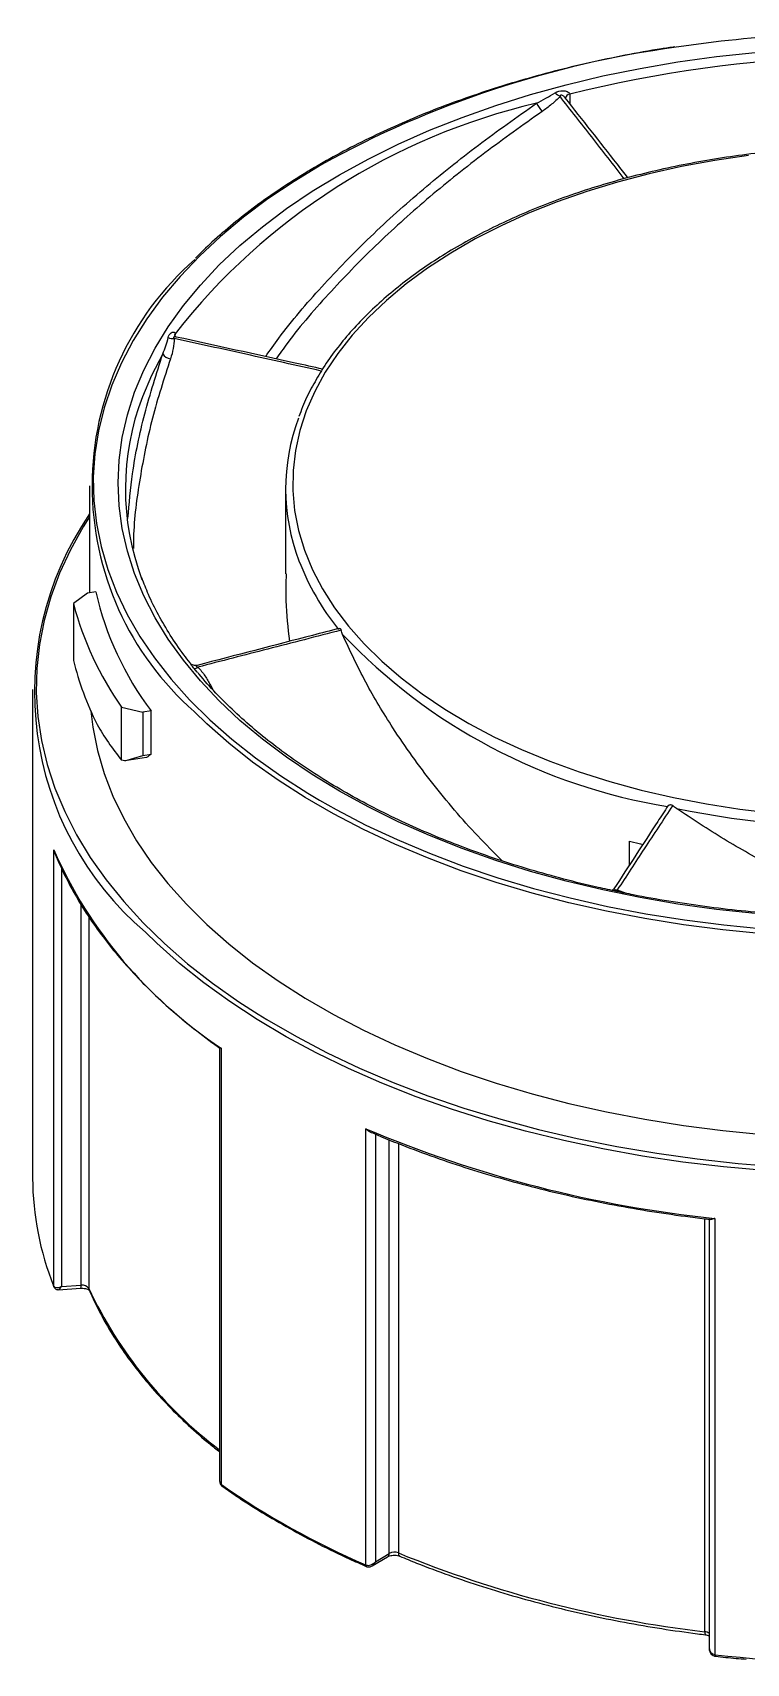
# Model space of a CAD drawing. Header units: millimetres. Extents: x 2517 to 6633, y 792 to 3241.
# Drawn here: x 3299.83 to 3315.86, y 929.69 to 966.32 of the extents above; entities that cross this region are included whole.
import ezdxf

# ---------------------------------------------------------------- set-up
doc = ezdxf.new("R2010")
doc.units = ezdxf.units.MM
doc.layers.add('实线', color=7, linetype='Continuous', lineweight=25)

msp = doc.modelspace()

# ---------------------------------------------------------------- linework, layer by layer
at = {"layer": '实线'}
for p, q in [((3311.8933, 964.9304), (3311.8933, 964.7223)), ((3303.034, 959.5506), (3303.034, 959.5191)), ((3301.1128, 956.1354), (3301.1128, 953.7368)), ((3305.5128, 956.0701), (3305.5128, 954.1613)), ((3301.2502, 953.7581), (3301.0641, 953.7293)), ((3301.0641, 953.7293), (3300.7479, 953.4922)), ((3300.7479, 953.4922), (3300.7479, 952.2139)), ((3303.5299, 951.9529), (3303.4628, 952.0322)), ((3299.8328, 951.5628), (3299.8328, 940.5885)), ((3303.8284, 951.6562), (3303.8891, 951.5493)), ((3301.8273, 951.1668), (3302.3064, 951.0527)), ((3301.8273, 949.9734), (3301.8273, 951.1668)), ((3302.4925, 951.0815), (3302.3064, 951.0527)), ((3302.3064, 951.0527), (3302.3064, 950.0779)), ((3302.4925, 950.1066), (3302.4925, 951.0815)), ((3302.3064, 950.0779), (3302.4925, 950.1066)), ((3301.9062, 949.9584), (3301.8273, 949.9734)), ((3301.9062, 949.9584), (3302.3064, 950.0779)), ((3302.3914, 950.0334), (3301.9062, 949.9584)), ((3300.3073, 938.1608), (3300.3073, 947.9588)), ((3313.2389, 947.6271), (3313.2389, 948.1561)), ((3300.48, 947.5559), (3300.48, 938.1544)), ((3312.9619, 947.0614), (3313.1581, 946.9845)), ((3300.9228, 938.1812), (3300.9228, 946.7227)), ((3301.0948, 946.4619), (3301.0948, 938.1118)), ((3304.0309, 943.514), (3304.0309, 933.7888)), ((3304.0668, 943.509), (3304.0668, 933.711)), ((3307.317, 931.8991), (3307.317, 941.6971)), ((3307.5287, 941.5773), (3307.5287, 931.9734)), ((3307.838, 932.1583), (3307.838, 941.4502)), ((3308.047, 941.3672), (3308.047, 932.1689)), ((3314.927, 930.4006), (3314.927, 939.6757)), ((3315.0218, 939.6649), (3315.0218, 930.0364)), ((3315.1516, 939.6834), (3315.1516, 929.8854)), ((3300.4081, 938.0826), (3300.9158, 938.1134)), ((3300.48, 938.1544), (3300.9228, 938.1812)), ((3304.077, 933.6804), (3304.0924, 933.6675)), ((3307.5287, 931.9734), (3307.838, 932.1583)), ((3307.4567, 931.877), (3307.805, 932.0851)), ((3315.1505, 929.8536), (3315.1723, 929.8492))]:
    msp.add_line(p, q, dxfattribs=at)
at = {"layer": '实线', "flags": 128}
for points in [[(3306.7203, 963.1239), (3307.3644, 963.4767), (3308.0396, 963.8096), (3308.744, 964.1216), (3309.4758, 964.412), (3310.2328, 964.6798), (3311.0132, 964.9244), (3311.8146, 965.1451), (3312.6349, 965.3412), (3313.4719, 965.5123), (3314.3233, 965.6579), (3315.1866, 965.7776), (3316.0597, 965.871)], [(3306.3243, 963.3524), (3305.703, 962.9748), (3305.1162, 962.5792), (3304.5654, 962.1667), (3304.0522, 961.7383), (3303.5778, 961.2953), (3303.1436, 960.8388), (3302.7506, 960.3699), (3302.4, 959.89), (3302.0926, 959.4004), (3301.8294, 958.9022), (3301.6108, 958.3969), (3301.4377, 957.8857), (3301.3103, 957.3701), (3301.2291, 956.8514), (3301.1943, 956.3309), (3301.2059, 955.8101), (3301.2639, 955.2904), (3301.3683, 954.773), (3301.5186, 954.2595), (3301.7145, 953.7511), (3301.9554, 953.2492), (3302.2409, 952.7551), (3302.57, 952.2701), (3302.9419, 951.7956), (3303.3556, 951.3328), (3303.81, 950.8829), (3304.304, 950.447), (3304.8362, 950.0264), (3305.4052, 949.6222), (3306.0094, 949.2355), (3306.2744, 949.0779)], [(3315.9063, 963.5521), (3315.1498, 963.4421), (3314.406, 963.3061), (3313.6776, 963.1447), (3312.9673, 962.9584), (3312.2775, 962.748), (3311.6107, 962.5141), (3310.9694, 962.2576), (3310.3558, 961.9794), (3309.7721, 961.6806), (3309.2204, 961.3621), (3308.7027, 961.0251), (3308.2209, 960.6709), (3307.7766, 960.3007), (3307.3714, 959.9158), (3307.0068, 959.5176), (3306.6842, 959.1075), (3306.4046, 958.687), (3306.1691, 958.2576), (3305.9784, 957.8209), (3305.8334, 957.3783), (3305.7344, 956.9316), (3305.6819, 956.4822), (3305.6761, 956.0318), (3305.7169, 955.582), (3305.8043, 955.1345), (3305.9379, 954.6907), (3306.1172, 954.2524), (3306.3415, 953.821), (3306.6102, 953.3982), (3306.9222, 952.9853), (3307.2764, 952.584), (3307.6715, 952.1957), (3308.1062, 951.8216), (3308.5788, 951.4633), (3309.0878, 951.1219), (3309.6311, 950.7987), (3310.207, 950.4948), (3310.8133, 950.2114), (3311.4479, 949.9494), (3312.1085, 949.7098), (3312.7928, 949.4934), (3313.4982, 949.301), (3314.2223, 949.1333), (3314.9625, 948.9909), (3315.7161, 948.8744), (3316.4805, 948.784)], [(3316.0597, 946.5305), (3315.1866, 946.6239), (3314.3233, 946.7435), (3313.4719, 946.8891), (3312.6349, 947.0602), (3311.8146, 947.2564), (3311.0132, 947.477), (3310.2328, 947.7216), (3309.4758, 947.9895), (3308.744, 948.2798), (3308.0396, 948.5918), (3307.3644, 948.9247), (3306.7203, 949.2776), (3306.1091, 949.6494), (3305.5324, 950.0392), (3304.9919, 950.4458), (3304.489, 950.8683), (3304.025, 951.3053), (3303.6014, 951.7558), (3303.2191, 952.2184), (3302.8793, 952.692), (3302.5829, 953.1752), (3302.3307, 953.6667), (3302.1234, 954.1651), (3301.9616, 954.6691), (3301.8457, 955.1773), (3301.7761, 955.6883), (3301.7528, 956.2007), (3301.7761, 956.7131), (3301.8457, 957.2241), (3301.9616, 957.7323), (3302.1234, 958.2363), (3302.3307, 958.7348), (3302.5829, 959.2262), (3302.8793, 959.7094), (3303.2191, 960.183), (3303.6014, 960.6456), (3304.025, 961.0961), (3304.489, 961.5332), (3304.9919, 961.9556), (3305.5324, 962.3623), (3306.1091, 962.752), (3306.7203, 963.1239)], [(3303.0234, 959.5184), (3303.0257, 959.5357), (3303.034, 959.5537)], [(3303.034, 959.5506), (3303.0257, 959.533), (3303.0234, 959.519)], [(3302.7554, 959.1029), (3302.5014, 958.6147), (3302.2978, 958.1345)], [(3301.1128, 955.4434), (3300.9678, 955.2126), (3300.6804, 954.6975), (3300.4378, 954.1748), (3300.2406, 953.6458), (3300.0893, 953.1117), (3299.9844, 952.574), (3299.926, 952.0339), (3299.9143, 951.4928), (3299.9493, 950.952), (3300.031, 950.4129), (3300.1592, 949.8769), (3300.3335, 949.3452), (3300.5534, 948.8191), (3300.8185, 948.3001), (3301.1281, 947.7893), (3301.4815, 947.2881), (3301.8776, 946.7976), (3302.3156, 946.3192), (3302.7944, 945.8539), (3303.3128, 945.4031), (3303.8694, 944.9676), (3304.463, 944.5488), (3304.896, 944.2683)], [(3303.8284, 951.6562), (3303.801, 951.6497), (3303.7973, 951.6491)], [(3301.1387, 951.0773), (3301.1843, 950.7136), (3301.2891, 950.1939), (3301.44, 949.678), (3301.6368, 949.1673), (3301.8789, 948.6631), (3302.1656, 948.1667), (3302.4962, 947.6796), (3302.8699, 947.2029), (3303.2855, 946.7379), (3303.742, 946.2859), (3304.2382, 945.8481), (3304.7728, 945.4256), (3305.3444, 945.0196), (3305.9514, 944.6311), (3306.5923, 944.2611), (3307.2653, 943.9107), (3307.9687, 943.5807), (3308.7005, 943.2721), (3309.459, 942.9856), (3310.2419, 942.7221), (3311.0473, 942.4821), (3311.8731, 942.2665), (3312.7169, 942.0756), (3313.5767, 941.9101), (3314.4501, 941.7703), (3315.3348, 941.6567), (3316.2285, 941.5696)], [(3316.2285, 946.0769), (3315.3348, 946.164), (3314.4501, 946.2776), (3313.5767, 946.4174), (3312.7169, 946.5829), (3311.8731, 946.7738), (3311.0473, 946.9894), (3310.2419, 947.2294), (3309.459, 947.4929), (3308.7005, 947.7794), (3307.9687, 948.088), (3307.2653, 948.418), (3306.5923, 948.7684), (3305.9514, 949.1384), (3305.3444, 949.5269), (3304.7728, 949.9329), (3304.2382, 950.3554), (3303.742, 950.7932), (3303.4584, 951.0676)], [(3306.2744, 949.0779), (3306.6474, 948.8672), (3307.3174, 948.5184), (3308.0175, 948.1899), (3308.7461, 947.8827), (3309.501, 947.5975), (3310.2804, 947.3352), (3311.0822, 947.0963), (3311.9042, 946.8816), (3312.7442, 946.6916), (3313.6001, 946.5269), (3314.4695, 946.3878), (3315.3502, 946.2747), (3316.2398, 946.1879)], [(3313.2389, 948.1561), (3313.484, 948.0934), (3313.534, 948.081)], [(3316.2678, 940.7554), (3315.345, 940.8384), (3314.4304, 940.9477), (3313.5263, 941.0829), (3312.6348, 941.2438), (3311.7583, 941.4299), (3310.8988, 941.6409), (3310.0584, 941.8761), (3309.2391, 942.135), (3308.4431, 942.417), (3307.6722, 942.7214), (3306.9283, 943.0474), (3306.2133, 943.3943), (3305.5288, 943.7611), (3304.8766, 944.1471), (3304.2583, 944.5512), (3303.6753, 944.9724), (3303.1291, 945.4098), (3302.6211, 945.8622), (3302.3663, 946.1091)], [(3304.896, 944.2683), (3305.0919, 944.1476), (3305.7548, 943.7649), (3306.4498, 943.4018), (3307.1754, 943.0592), (3307.9296, 942.7378), (3308.7106, 942.4386), (3309.5165, 942.1622), (3310.3453, 941.9093), (3311.1949, 941.6806), (3312.0631, 941.4767), (3312.9479, 941.2979), (3313.847, 941.1449), (3314.7583, 941.0179), (3315.6793, 940.9173), (3316.6079, 940.8433)], [(3300.3088, 938.1466), (3300.3067, 938.1532), (3300.3052, 938.1658)], [(3300.3073, 938.1608), (3300.3092, 938.1474), (3300.3133, 938.1362)], [(3301.1032, 938.0706), (3301.0978, 938.0867), (3301.0948, 938.1118)], [(3315.1612, 929.8839), (3315.1614, 929.872), (3315.1623, 929.8623), (3315.1637, 929.8552), (3315.1656, 929.8509), (3315.1674, 929.8497)]]:
    msp.add_lwpolyline(points, dxfattribs=at)
at = {"layer": '实线'}
for centre, radius, start, end in [((3318.7043, 936.4569), 29.8584, 88.11963, 98.51201), ((3317.3476, 943.3839), 22.8091, 97.71695, 118.90001), ((3318.7261, 937.5299), 28.2427, 79.30682, 104.0006), ((3311.8432, 965.2386), 0.3919, 224.96101, 244.65108), ((3311.905, 964.8252), 0.1089, 96.15509, 168.39151), ((3311.9026, 964.8246), 0.1062, 95.00057, 169.07478), ((3314.4295, 950.6369), 14.4695, 103.12388, 141.95748), ((3312.2518, 965.3663), 1.2781, 209.93572, 220.09495), ((3307.9193, 956.1364), 6.7521, 131.16375, 228.65028), ((3302.9773, 959.6991), 0.2545, 246.4929, 277.27558), ((3302.9485, 959.2095), 0.2206, 208.87666, 264.62367), ((3307.6847, 956.0703), 5.7689, 159.03341, 200.69643), ((3310.0311, 956.0698), 4.5169, 159.44375, 200.94223), ((3306.9603, 951.5046), 7.0863, 145.60599, 229.58791), ((3311.19, 956.5198), 5.7601, 201.00198, 218.81813), ((3308.198, 955.3563), 7.1292, 192.95464, 216.84227), ((3307.8451, 955.3732), 7.3422, 194.84357, 214.95332), ((3316.1783, 961.6973), 12.9346, 223.47014, 260.71716), ((3303.4627, 952.1475), 0.1153, 270.01368, 313.71243), ((3318.7022, 970.6137), 22.1669, 258.51915, 284.32937), ((3309.7778, 952.1471), 10.3553, 203.85719, 236.52968), ((3313.0584, 947.054), 0.0968, 175.62883, 196.62157), ((3317.9394, 966.7776), 27.2372, 247.04572, 264.1254), ((3306.3966, 940.6107), 6.5638, 180.19462, 201.86929), ((3300.7666, 938.1631), 0.1572, 341.55184, 6.60949), ((3300.9526, 938.0074), 0.1764, 36.28557, 99.71911), ((3309.8929, 942.2303), 9.7144, 205.08474, 232.8839), ((3304.1009, 933.7044), 0.0348, 169.04472, 225.4636), ((3304.1151, 933.7031), 0.0422, 175.80373, 231.42104), ((3314.5242, 948.6487), 18.2348, 235.02992, 246.69246), ((3307.7572, 932.1507), 0.0812, 306.08635, 5.36559), ((3307.9539, 931.9378), 0.2491, 68.05509, 117.74669), ((3308.1192, 932.1573), 0.0731, 170.84463, 236.76039), ((3317.9456, 956.413), 26.187, 247.79038, 263.38072), ((3307.3457, 931.8964), 0.0369, 171.23306, 236.75585), ((3307.3588, 931.8976), 0.0418, 177.93123, 245.28045), ((3315.0171, 930.3831), 0.0917, 169.02271, 213.78641), ((3314.9102, 930.2093), 0.192, 54.45334, 84.97745), ((3315.2132, 929.8663), 0.0644, 162.77542, 192.41705), ((3318.7112, 962.1447), 32.4556, 263.72039, 271.6563)]:
    msp.add_arc(centre, radius, start, end, dxfattribs=at)
for centre, major_axis, ratio, start_param, end_param in [((3318.7128, 953.7169), (18.1599, -0.103), 0.5910425, 3.291666, 3.4287711), ((3318.7128, 953.6826), (18.1585, 0.4526), 0.5080497, 3.4127571, 3.5058058), ((3318.7128, 952.0903), (17.5825, 3.8816), 0.2020054, 2.6984372, 2.7135068), ((3300.4633, 938.2462), (0.1535, 0.0903), 0.5003717, 3.0798208, 4.5306716), ((3300.4633, 938.2462), (0.0632, 0.1625), 0.3151061, 3.2856243, 4.2384258), ((3304.1909, 933.8341), (0.1407, 0.1063), 0.7172505, 2.6448942, 3.3278001), ((3307.4136, 932.0376), (0.1407, 0.1063), 0.7172505, 3.5676911, 5.0185419), ((3307.4136, 932.0376), (0.0204, 0.1754), 0.7194871, 3.6500636, 4.4225022), ((3315.1818, 930.0409), (0.1381, 0.0836), 0.9678817, 2.5419033, 3.9927541)]:
    msp.add_ellipse(centre, major_axis=major_axis, ratio=ratio, start_param=start_param, end_param=end_param, dxfattribs=at)
for points, knots in [([(3314.2547, 965.9946), (3314.1552, 965.9803), (3313.7785, 965.9261), (3313.1358, 965.808), (3312.3292, 965.6408), (3311.5384, 965.4495), (3310.7644, 965.2366), (3310.0092, 965.002), (3309.2746, 964.7464), (3308.5623, 964.4704), (3307.8739, 964.1746), (3307.2115, 963.8595), (3306.6847, 963.5843), (3306.3826, 963.4124), (3306.2843, 963.3564)], [0, 0, 0, 0, 0.0331316, 0.1253457, 0.2175633, 0.3097849, 0.4020111, 0.4942424, 0.5864792, 0.6787218, 0.7709703, 0.8632248, 0.955485, 1, 1, 1, 1]), ([(3311.6754, 964.8845), (3311.6181, 964.8205), (3311.5542, 964.7614), (3311.4193, 964.6483), (3311.348, 964.5943), (3311.274, 964.5431)], [0, 0, 0, 0, 0.5, 0.5, 1, 1, 1, 1]), ([(3311.5659, 964.9617), (3311.6179, 964.9955), (3311.6803, 965.0123), (3311.7745, 965.0082), (3311.8061, 965.0025), (3311.8488, 964.9855), (3311.8624, 964.9782), (3311.8843, 964.9594), (3311.8928, 964.9471), (3311.8933, 964.9335)], [0, 0, 0, 0, 0.5, 0.5, 0.75, 0.75, 0.875, 0.875, 1, 1, 1, 1]), ([(3311.7928, 964.8498), (3311.7914, 964.8518), (3311.7785, 964.8703), (3311.7524, 964.8909), (3311.7224, 964.9077), (3311.7053, 964.9108), (3311.6966, 964.91), (3311.6889, 964.9067), (3311.6805, 964.8986), (3311.6775, 964.8902), (3311.6754, 964.8845)], [0, 0, 0, 0, 0.0456149, 0.420842, 0.6252827, 0.6893958, 0.7399206, 0.7905635, 0.858501, 1, 1, 1, 1]), ([(3313.1184, 963.0339), (3312.8748, 963.347), (3312.394, 963.9649), (3311.9127, 964.5807), (3311.6754, 964.8845)], [0, 0, 0, 0, 0.5068547, 1, 1, 1, 1]), ([(3313.2002, 963.0572), (3313.1194, 963.1603), (3312.6504, 963.7591), (3312.1813, 964.3559), (3311.7931, 964.8499)], [0, 0, 0, 0, 0.1721811, 1, 1, 1, 1]), ([(3305.0664, 959.0386), (3305.1626, 959.177), (3305.5398, 959.7191), (3306.3209, 960.621), (3307.4028, 961.7413), (3308.5856, 962.7996), (3309.832, 963.7994), (3310.7058, 964.4181), (3311.1441, 964.7285)], [0, 0, 0, 0, 0.0634068, 0.2485053, 0.4389518, 0.6293984, 0.8140552, 1, 1, 1, 1]), ([(3311.274, 964.5431), (3310.8413, 964.2367), (3309.9729, 963.6217), (3308.7458, 962.6379), (3307.5887, 961.6052), (3306.5203, 960.5058), (3305.7542, 959.6328), (3305.3836, 959.104), (3305.3017, 958.9871)], [0, 0, 0, 0, 0.1876277, 0.3765655, 0.5643105, 0.7520555, 0.9452084, 1, 1, 1, 1]), ([(3330.6505, 959.3523), (3330.5752, 959.4451), (3330.3937, 959.6685), (3330.063, 960.0095), (3329.6658, 960.3757), (3329.2326, 960.7278), (3328.7664, 961.0651), (3328.2682, 961.3863), (3327.7399, 961.6906), (3327.1831, 961.977), (3326.5997, 962.2445), (3325.9914, 962.4925), (3325.3602, 962.72), (3324.7082, 962.9266), (3324.0373, 963.1114), (3323.3497, 963.274), (3322.6475, 963.4139), (3321.933, 963.5306), (3321.2083, 963.6239), (3320.4759, 963.6933), (3319.7379, 963.7388), (3318.9967, 963.7602), (3318.2546, 963.7573), (3317.514, 963.7303), (3316.7771, 963.6792), (3316.0463, 963.6041), (3315.3239, 963.5053), (3314.6121, 963.3831), (3313.9132, 963.2379), (3313.2294, 963.07), (3312.5628, 962.88), (3311.9155, 962.6685), (3311.2895, 962.4361), (3310.6869, 962.1835), (3310.1094, 961.9115), (3309.559, 961.6207), (3309.0375, 961.3123), (3308.5464, 960.9869), (3308.0874, 960.6457), (3307.6619, 960.2897), (3307.2717, 959.9199), (3306.9167, 959.5378), (3306.6037, 959.1434), (3306.4055, 958.8709), (3306.323, 958.7278), (3306.3199, 958.7223)], [0, 0, 0, 0, 0.0169611, 0.0408739, 0.0648096, 0.0887615, 0.1127238, 0.1366919, 0.1606621, 0.1846314, 0.2085984, 0.232562, 0.2565218, 0.2804777, 0.3044299, 0.3283784, 0.3523237, 0.3762661, 0.4002063, 0.4241445, 0.4480814, 0.4720176, 0.4959534, 0.5198894, 0.543826, 0.5677638, 0.5917033, 0.615645, 0.6395894, 0.6635371, 0.6874885, 0.7114442, 0.7354043, 0.7593693, 0.7833391, 0.8073135, 0.8312922, 0.8552739, 0.879257, 0.9032381, 0.9272133, 0.9511775, 0.9751245, 0.9990469, 1, 1, 1, 1]), ([(3306.2843, 963.3564), (3306.1786, 963.2944), (3305.8722, 963.1148), (3305.3879, 962.8044), (3304.8425, 962.421), (3304.3315, 962.0219), (3303.8774, 961.6331), (3303.6112, 961.3714), (3303.4903, 961.2524)], [0, 0, 0, 0, 0.0982087, 0.284791, 0.4713934, 0.6579945, 0.8445869, 1, 1, 1, 1]), ([(3302.8758, 959.4658), (3302.8853, 959.5142), (3302.9089, 959.5516), (3302.9599, 959.5823), (3302.9789, 959.5887), (3303.0056, 959.5882), (3303.0142, 959.5863), (3303.0283, 959.5761), (3303.0338, 959.5671), (3303.034, 959.5537)], [0, 0, 0, 0, 0.5, 0.5, 0.75, 0.75, 0.875, 0.875, 1, 1, 1, 1]), ([(3303.0095, 959.4467), (3303.0125, 959.3697), (3303.0039, 959.2933), (3302.975, 959.141), (3302.9541, 959.065), (3302.9279, 958.9899)], [0, 0, 0, 0, 0.5, 0.5, 1, 1, 1, 1]), ([(3303.0579, 959.4767), (3303.0527, 959.4785), (3303.0377, 959.4834), (3303.0182, 959.4832), (3303.005, 959.4791), (3303.0003, 959.4751), (3302.9985, 959.4696), (3303.0006, 959.4599), (3303.0059, 959.452), (3303.0095, 959.4467)], [0, 0, 0, 0, 0.1598981, 0.4564531, 0.5494503, 0.6227385, 0.6962003, 0.7947536, 1, 1, 1, 1]), ([(3306.3158, 958.7152), (3305.7514, 958.8409), (3305.1869, 958.9661), (3304.6224, 959.091), (3304.0848, 959.2098), (3303.5472, 959.3284), (3303.0095, 959.4467)], [0, 0, 0, 0, 0.0022615971, 0.0022615971, 0.0022615971, 0.0044154381, 0.0044154381, 0.0044154381, 0.0044154381]), ([(3303.0586, 959.479), (3303.0555, 959.4795), (3303.0428, 959.4814), (3303.0238, 959.5082), (3303.0236, 959.517), (3303.0235, 959.5184)], [0, 0, 0, 0, 0.2074501, 0.8737852, 1, 1, 1, 1]), ([(3306.3441, 958.7582), (3306.1379, 958.8036), (3305.0426, 959.0448), (3303.9473, 959.284), (3303.0583, 959.4782)], [0, 0, 0, 0, 0.1882868, 1, 1, 1, 1]), ([(3301.9726, 955.4015), (3302.0018, 955.7372), (3302.0701, 956.5224), (3302.3287, 957.7574), (3302.6128, 958.6534), (3302.7554, 959.1029)], [0, 0, 0, 0, 0.2712294, 0.6343482, 1, 1, 1, 1]), ([(3302.9279, 958.9899), (3302.7841, 958.5457), (3302.4955, 957.6544), (3302.2326, 956.312), (3302.0982, 955.335), (3302.096, 954.8079), (3302.0957, 954.7286)], [0, 0, 0, 0, 0.3139971, 0.6301866, 0.94438, 1, 1, 1, 1]), ([(3306.3199, 958.7223), (3306.2413, 958.5909), (3306.0812, 958.3229), (3305.9152, 957.9778), (3305.839, 957.7634), (3305.8133, 957.6912)], [0, 0, 0, 0, 0.3894074, 0.7943282, 1, 1, 1, 1]), ([(3305.6067, 952.6442), (3305.5716, 952.9467), (3305.5131, 953.452), (3305.5266, 953.9581), (3305.532, 954.1612)], [0, 0, 0, 0, 0.5985947, 1, 1, 1, 1]), ([(3303.3705, 952.1607), (3303.3224, 952.2208), (3303.1586, 952.4257), (3302.9189, 952.7849), (3302.6527, 953.2371), (3302.4391, 953.6652), (3302.3324, 953.9442), (3302.285, 954.0681)], [0, 0, 0, 0, 0.09830705, 0.33540911, 0.57272248, 0.81029764, 1, 1, 1, 1]), ([(3306.7204, 952.9329), (3306.5201, 952.8811), (3305.4564, 952.6061), (3304.3928, 952.3291), (3303.5295, 952.1042)], [0, 0, 0, 0, 0.1883191, 1, 1, 1, 1]), ([(3306.7594, 952.8925), (3306.21, 952.7519), (3305.6608, 952.6108), (3305.1115, 952.4693), (3304.5884, 952.3345), (3304.0654, 952.1995), (3303.5424, 952.0641)], [0, 0, 0, 0, 0.0022615971, 0.0022615971, 0.0022615971, 0.0044154381, 0.0044154381, 0.0044154381, 0.0044154381]), ([(3306.7205, 952.9324), (3306.7243, 952.933), (3306.7327, 952.9344), (3306.7455, 952.9255), (3306.7545, 952.9104), (3306.7579, 952.8978), (3306.7594, 952.8925)], [0, 0, 0, 0, 0.2400456, 0.5320311, 0.8036522, 1, 1, 1, 1]), ([(3310.376, 947.7138), (3310.191, 947.8993), (3309.6364, 948.4555), (3308.7982, 949.4426), (3307.9673, 950.5992), (3307.2956, 951.7202), (3306.9597, 952.4384), (3306.7912, 952.7986)], [0, 0, 0, 0, 0.1221151, 0.3660512, 0.6123248, 0.8055834, 1, 1, 1, 1]), ([(3303.4628, 952.0322), (3303.4512, 952.0446), (3303.4284, 952.0692), (3303.4022, 952.1012), (3303.3818, 952.1312), (3303.3712, 952.1529), (3303.3674, 952.1567), (3303.3665, 952.1577)], [0, 0, 0, 0, 0.2128576, 0.4212676, 0.6220717, 0.9000984, 1, 1, 1, 1]), ([(3303.5286, 952.1055), (3303.5264, 952.1045), (3303.5068, 952.096), (3303.4675, 952.099), (3303.4219, 952.1123), (3303.3883, 952.134), (3303.3739, 952.1506), (3303.3675, 952.1579)], [0, 0, 0, 0, 0.0383525, 0.3498912, 0.6055705, 0.824941, 1, 1, 1, 1]), ([(3303.5299, 952.1027), (3303.5264, 952.1024), (3303.517, 952.1016), (3303.5077, 952.0944), (3303.5061, 952.0868), (3303.5083, 952.0822), (3303.5134, 952.0775), (3303.5247, 952.071), (3303.5353, 952.0669), (3303.5424, 952.0641)], [0, 0, 0, 0, 0.1719161, 0.4642268, 0.5558961, 0.6281367, 0.7005464, 0.7976838, 1, 1, 1, 1]), ([(3312.9504, 947.0284), (3312.8104, 947.0572), (3312.4078, 947.1402), (3311.759, 947.3018), (3311.0053, 947.5109), (3310.2715, 947.7422), (3309.5586, 947.9939), (3308.8686, 948.2656), (3308.2031, 948.5566), (3307.5638, 948.8661), (3306.9522, 949.1934), (3306.3699, 949.5375), (3305.8183, 949.8976), (3305.2986, 950.2728), (3304.8125, 950.6621), (3304.3599, 951.0643), (3303.9466, 951.4795), (3303.6712, 951.7771), (3303.545, 951.9387), (3303.5322, 951.955)], [0, 0, 0, 0, 0.0341031, 0.0980601, 0.16201, 0.2259522, 0.289886, 0.3538112, 0.4177274, 0.4816348, 0.5455341, 0.6094262, 0.6733132, 0.737198, 0.8010832, 0.8649738, 0.9288765, 0.9927999, 1, 1, 1, 1]), ([(3303.5424, 952.0641), (3303.6039, 952.0026), (3303.6558, 951.9365), (3303.7496, 951.7997), (3303.7914, 951.7287), (3303.8284, 951.6562)], [0, 0, 0, 0, 0.5, 0.5, 1, 1, 1, 1]), ([(3314.0984, 948.9466), (3314.022, 948.8294), (3313.6182, 948.2107), (3313.2144, 947.59), (3312.8871, 947.0869)], [0, 0, 0, 0, 0.1893976, 1, 1, 1, 1]), ([(3314.2051, 948.9563), (3313.9927, 948.6336), (3313.7803, 948.3103), (3313.5681, 947.9867), (3313.366, 947.6786), (3313.1639, 947.3701), (3312.9619, 947.0614)], [0, 0, 0, 0, 0.0022615971, 0.0022615971, 0.0022615971, 0.0044154381, 0.0044154381, 0.0044154381, 0.0044154381]), ([(3314.099, 948.9462), (3314.0997, 948.9477), (3314.1034, 948.9554), (3314.1179, 948.9666), (3314.1405, 948.9763), (3314.1664, 948.9768), (3314.1887, 948.9691), (3314.2003, 948.9601), (3314.2051, 948.9563)], [0, 0, 0, 0, 0.0465016, 0.2433113, 0.4511406, 0.6620177, 0.8581927, 1, 1, 1, 1]), ([(3318.9811, 946.4417), (3318.6193, 946.5861), (3317.7741, 946.9232), (3316.5599, 947.5167), (3315.3521, 948.1861), (3314.6448, 948.6551), (3314.2901, 948.8903)], [0, 0, 0, 0, 0.2252551, 0.52622449, 0.76240465, 1, 1, 1, 1]), ([(3300.3202, 947.9206), (3300.3182, 947.924), (3300.3118, 947.9352), (3300.3093, 947.9487), (3300.3074, 947.9581), (3300.3073, 947.9588)], [0, 0, 0, 0, 0.2832906, 0.9464983, 1, 1, 1, 1]), ([(3300.3195, 947.9203), (3300.3487, 947.8483), (3300.4456, 947.6094), (3300.6403, 947.2079), (3300.9174, 946.7191), (3301.2347, 946.2386), (3301.5905, 945.7672), (3301.9842, 945.306), (3302.415, 944.8561), (3302.8818, 944.4183), (3303.3842, 943.9942), (3303.7747, 943.6934), (3303.9973, 943.5343), (3304.0336, 943.5083)], [0, 0, 0, 0, 0.0446914, 0.1484116, 0.2521764, 0.3559973, 0.4598688, 0.563784, 0.6677348, 0.7717135, 0.8757126, 0.9797259, 1, 1, 1, 1]), ([(3325.8423, 947.3551), (3325.7516, 947.3298), (3325.4099, 947.2347), (3324.7991, 947.0921), (3324.0124, 946.9279), (3323.2114, 946.7879), (3322.3994, 946.6706), (3321.5781, 946.5767), (3320.7497, 946.5065), (3319.9162, 946.4601), (3319.0797, 946.4376), (3318.2422, 946.4391), (3317.406, 946.4645), (3316.573, 946.5139), (3315.7453, 946.5871), (3314.9249, 946.6837), (3314.1147, 946.8048), (3313.4555, 946.9195), (3313.0723, 947.0021), (3312.9504, 947.0284)], [0, 0, 0, 0, 0.0228165, 0.0859759, 0.1491415, 0.2123128, 0.2754889, 0.3386692, 0.4018528, 0.4650389, 0.5282265, 0.5914151, 0.6546036, 0.7177908, 0.780976, 0.8441583, 0.9073369, 0.9705108, 1, 1, 1, 1]), ([(3312.8865, 947.0872), (3312.8857, 947.0856), (3312.8794, 947.0743), (3312.8565, 947.0559), (3312.8411, 947.0517), (3312.8359, 947.0502)], [0, 0, 0, 0, 0.0960545, 0.6931682, 1, 1, 1, 1]), ([(3312.8875, 947.0866), (3312.8878, 947.0872), (3312.8894, 947.0904), (3312.8939, 947.0805), (3312.9041, 947.0697), (3312.9151, 947.0643), (3312.9228, 947.062), (3312.9319, 947.0606), (3312.9458, 947.0602), (3312.9554, 947.0609), (3312.9619, 947.0614)], [0, 0, 0, 0, 0.0894168, 0.4474301, 0.6424866, 0.7036547, 0.7518595, 0.8001783, 0.8650009, 1, 1, 1, 1]), ([(3304.0668, 943.509), (3304.0664, 943.5089), (3304.0612, 943.5079), (3304.0458, 943.5051), (3304.0386, 943.5069), (3304.0334, 943.5082)], [0, 0, 0, 0, 0.023315, 0.3123518, 1, 1, 1, 1]), ([(3307.4057, 941.6307), (3307.4014, 941.6321), (3307.3761, 941.6402), (3307.3471, 941.6655), (3307.3241, 941.6889), (3307.3175, 941.6965), (3307.317, 941.6971)], [0, 0, 0, 0, 0.1231514, 0.7295506, 0.9798132, 1, 1, 1, 1]), ([(3307.4054, 941.6301), (3307.4925, 941.5925), (3307.8167, 941.4525), (3308.3958, 941.2243), (3309.1501, 940.9535), (3309.9262, 940.7041), (3310.7214, 940.4759), (3311.5343, 940.2697), (3312.3631, 940.0858), (3313.2058, 939.9245), (3314.0607, 939.7868), (3314.682, 939.7032), (3315.0174, 939.6654), (3315.0626, 939.6603)], [0, 0, 0, 0, 0.0385676, 0.1435909, 0.2486156, 0.3536351, 0.4586496, 0.5636593, 0.6686647, 0.773666, 0.8786638, 0.9836585, 1, 1, 1, 1]), ([(3315.1516, 939.6834), (3315.151, 939.6831), (3315.1429, 939.6793), (3315.1171, 939.6683), (3315.0859, 939.6576), (3315.0676, 939.6609), (3315.0628, 939.6617)], [0, 0, 0, 0, 0.0184307, 0.2468635, 0.800363, 1, 1, 1, 1]), ([(3300.3077, 938.1495), (3300.3086, 938.1468), (3300.3101, 938.1424), (3300.3128, 938.1382), (3300.3139, 938.1364)], [0, 0, 0, 0, 0.5884764, 1, 1, 1, 1]), ([(3300.3131, 938.1365), (3300.3199, 938.1257), (3300.3333, 938.1044), (3300.3654, 938.0871), (3300.3916, 938.0812), (3300.4051, 938.0831), (3300.4087, 938.0836)], [0, 0, 0, 0, 0.3206742, 0.6324424, 0.9028257, 1, 1, 1, 1]), ([(3300.9158, 938.1134), (3300.9299, 938.1138), (3300.9659, 938.1148), (3301.0201, 938.1072), (3301.0672, 938.0919), (3301.0966, 938.0761), (3301.1058, 938.0656), (3301.1047, 938.0676), (3301.1045, 938.068)], [0, 0, 0, 0, 0.1480516, 0.3767686, 0.5765542, 0.7585728, 0.9547588, 1, 1, 1, 1]), ([(3301.1032, 938.0706), (3301.142, 937.9838), (3301.2539, 937.7333), (3301.47, 937.3244), (3301.7636, 936.8472), (3302.0969, 936.3789), (3302.4685, 935.9204), (3302.8771, 935.4727), (3303.3242, 935.0378), (3303.7094, 934.6936), (3303.9566, 934.4997), (3304.0309, 934.4413)], [0, 0, 0, 0, 0.0664866, 0.1917786, 0.3171727, 0.4427026, 0.5683526, 0.6941033, 0.8199339, 0.9458249, 1, 1, 1, 1]), ([(3304.0328, 933.7939), (3304.0321, 933.7896), (3304.0284, 933.7674), (3304.0393, 933.7296), (3304.0585, 933.6963), (3304.0732, 933.6827), (3304.0766, 933.6796)], [0, 0, 0, 0, 0.10059743, 0.52466079, 0.89341961, 1, 1, 1, 1]), ([(3304.0887, 933.6701), (3304.1882, 933.6006), (3304.4766, 933.3993), (3304.9782, 933.0781), (3305.6025, 932.7124), (3306.2564, 932.3647), (3306.8339, 932.0841), (3307.1971, 931.9226), (3307.3255, 931.8655)], [0, 0, 0, 0, 0.1037561, 0.3008322, 0.4979194, 0.6950043, 0.8920836, 1, 1, 1, 1]), ([(3307.3212, 931.8674), (3307.3252, 931.8655), (3307.3317, 931.8623), (3307.3387, 931.861), (3307.3415, 931.8605)], [0, 0, 0, 0, 0.603729, 1, 1, 1, 1]), ([(3307.3413, 931.8596), (3307.3568, 931.8567), (3307.3868, 931.8511), (3307.4275, 931.8604), (3307.4486, 931.8738), (3307.4572, 931.8793)], [0, 0, 0, 0, 0.3869336, 0.750858, 1, 1, 1, 1]), ([(3307.805, 932.0851), (3307.8123, 932.0891), (3307.8294, 932.0983), (3307.8732, 932.112), (3307.9322, 932.12), (3307.9975, 932.1182), (3308.0485, 932.1078), (3308.0717, 932.0989), (3308.0792, 932.0961)], [0, 0, 0, 0, 0.12873, 0.3020167, 0.4928062, 0.6963849, 0.901861, 1, 1, 1, 1]), ([(3308.0792, 932.0961), (3308.2038, 932.0447), (3308.5649, 931.8958), (3309.1808, 931.6647), (3309.9327, 931.4099), (3310.7051, 931.1766), (3311.4956, 930.965), (3312.3027, 930.7757), (3313.1244, 930.609), (3313.9443, 930.468), (3314.5524, 930.3807), (3314.8809, 930.3396), (3314.9408, 930.3321)], [0, 0, 0, 0, 0.06064336, 0.17581074, 0.29097303, 0.4061236, 0.52126272, 0.63639129, 0.75151013, 0.86662034, 0.97566755, 1, 1, 1, 1]), ([(3314.9408, 930.3321), (3314.9543, 930.33), (3314.9856, 930.3253), (3315.0087, 930.316), (3315.0218, 930.3107)], [0, 0, 0, 0, 0.4300149, 1, 1, 1, 1]), ([(3315.0221, 930.0482), (3315.0226, 930.0277), (3315.0237, 929.9836), (3315.0484, 929.9234), (3315.089, 929.8778), (3315.1258, 929.8583), (3315.1464, 929.8534), (3315.1503, 929.8524)], [0, 0, 0, 0, 0.2417125, 0.5211996, 0.7499251, 0.952926, 1, 1, 1, 1]), ([(3315.1674, 929.8497), (3315.3204, 929.8328), (3315.5492, 929.8076), (3315.78, 929.7895), (3315.8566, 929.7835)], [0, 0, 0, 0, 0.668349, 1, 1, 1, 1])]:
    msp.add_open_spline(points, degree=3, knots=knots, dxfattribs=at)
for points in [[(3311.1441, 964.7285), (3311.2905, 964.8004), (3311.4341, 964.8762), (3311.5659, 964.9617)], [(3311.8933, 964.9335), (3311.8933, 964.9325), (3311.8933, 964.9314), (3311.8933, 964.9304)], [(3302.7554, 959.1029), (3302.8067, 959.2221), (3302.8516, 959.3429), (3302.8758, 959.4658)], [(3303.034, 959.5537), (3303.034, 959.5527), (3303.034, 959.5516), (3303.034, 959.5506)], [(3306.7912, 952.7986), (3306.7777, 952.8295), (3306.7669, 952.8608), (3306.7594, 952.8925)], [(3314.2901, 948.8903), (3314.2604, 948.9109), (3314.232, 948.9328), (3314.2051, 948.9563)], [(3300.3052, 938.1658), (3300.3059, 938.164), (3300.3066, 938.1623), (3300.3073, 938.1608)], [(3304.0668, 933.711), (3304.0688, 933.7092), (3304.0709, 933.7076), (3304.0729, 933.7062)], [(3307.3093, 931.902), (3307.3119, 931.9009), (3307.3144, 931.8999), (3307.317, 931.8991)], [(3315.1516, 929.8854), (3315.1548, 929.8847), (3315.158, 929.8842), (3315.1612, 929.8839)]]:
    msp.add_open_spline(points, degree=3, dxfattribs=at)

doc.saveas('drawing.dxf')
